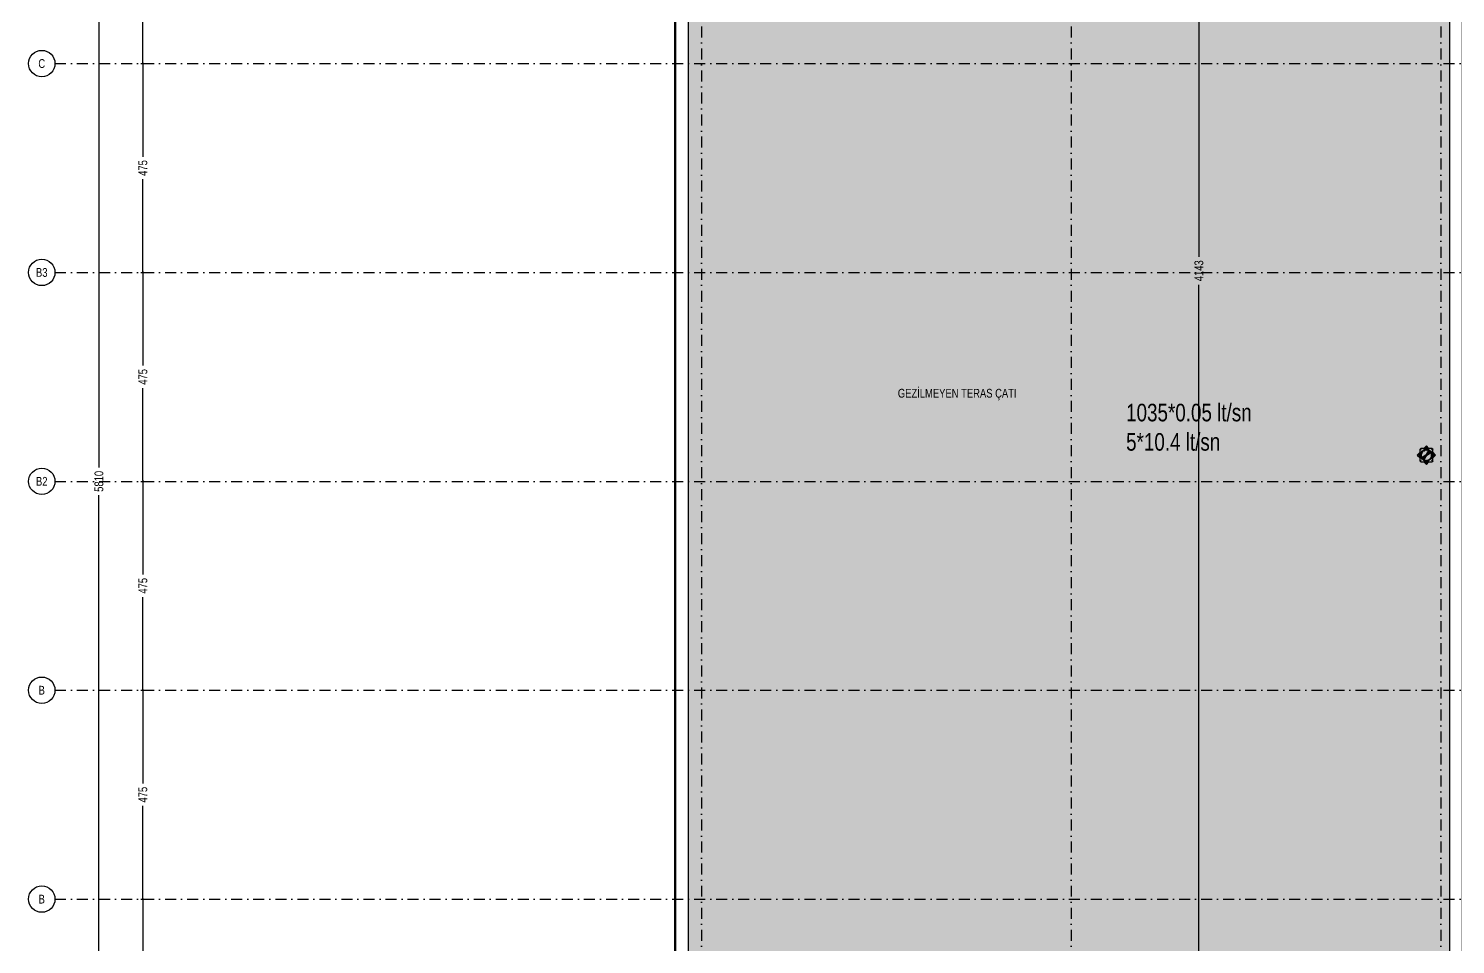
# Model space of a CAD drawing. Header units: centimetres. Extents: x 26569 to 160723, y -3143 to 14565.
# Drawn here: x 103285 to 106529, y 3361 to 5443 of the extents above; entities that cross this region are included whole.
import ezdxf
from ezdxf.enums import TextEntityAlignment as Align

# ---------------------------------------------------------------- set-up
doc = ezdxf.new("R2010")
doc.units = ezdxf.units.CM
doc.header["$LTSCALE"] = 100
doc.linetypes.add('DASHDOT2', pattern=[0.5, 0.25, -0.125, 0, -0.125])
for name, color, linetype in [('A-ANNO-DIMS', 187, 'Continuous'), ('A-ANNO-GRID', 155, 'DASHDOT2'), ('A-ANNO-TEXT', 50, 'Continuous'), ('A-HATCH', 253, 'Continuous'), ('A-ROOF-OTLN', 32, 'Continuous'), ('GEB-KONTUR-A', 5, 'Continuous')]:
    doc.layers.add(name, color=color, linetype=linetype)
doc.layers.add('Arbeitspunkt(DIN)', color=7, linetype='Continuous', lineweight=25)
doc.layers.add('GEB-ZONE', color=1, linetype='Continuous', lineweight=50)
for name, color, linetype, lineweight, true_color in [('GEB-ART-NR', 1, 'Continuous', 18, 0xff0000), ('GEB-BEZUG', 2, 'Continuous', 50, 0xffff00), ('GEB-TEXT', 5, 'Continuous', 18, 0x0000ff)]:
    doc.layers.add(name, color=color, linetype=linetype, lineweight=lineweight, true_color=true_color)
doc.styles.add('Fields_100', font='act_simplex.shx', dxfattribs={"width": 0.8, "height": 20})
doc.styles.get("Standard").update_dxf_attribs({"font": 'act_simplex.shx', "width": 0.8, "height": 18})
doc.dimstyles.new('FIELDS_100', dxfattribs={"dimscale": 0, "dimtxt": 20, "dimasz": 5, "dimexe": 5, "dimexo": 5, "dimgap": 5, "dimtad": 0, "dimdec": 0, "dimzin": 0, "dimdsep": 46, "dimtxsty": 'Fields_100', "dimblk": 'DOT', "dimcen": 0.09, "dimclrt": 50, "dimadec": 0, "dimazin": 0, "dimtfac": 1, "dimtdec": 0, "dimtix": 1, "dimtofl": 0, "dimtmove": 1, "dimatfit": 3, "dimfxl": 5, "dimfxlon": 1, "dimtolj": 1, "dimtzin": 0, "dimarcsym": 0})

# ---------------------------------------------------------------- blocks, each defined once
blk = doc.blocks.new('_Dot')
at = {"color": 0, "linetype": 'ByBlock', "lineweight": -2}
blk.add_line((-0.5, 0), (-1, 0), dxfattribs=at)
at = {"color": 0, "linetype": 'ByBlock', "const_width": 0.5}
blk.add_lwpolyline([(-0.25, 0, 1), (0.25, 0, 1)], format="xyb", close=True, dxfattribs=at)
blk = doc.blocks.new('*D778')
at = {"layer": 'A-ANNO-DIMS', "color": 0, "lineweight": -2, "transparency": 16777216}
for p, q in [((103540.4, 3463.6), (103550.4, 3463.6)), ((103545.4, 3458.6), (103545.4, 3251.7)), ((103545.4, 2993.6), (103545.4, 3200.5)), ((103540.4, 2988.6), (103550.4, 2988.6))]:
    blk.add_line(p, q, dxfattribs=at)
at = {"layer": 'DEFPOINTS', "color": 0, "transparency": 16777216}
for p in [(103345.4, 3463.6), (103545.4, 3463.6), (103345.4, 2988.6)]:
    blk.add_point(p, dxfattribs=at)
at = {"layer": 'A-ANNO-DIMS', "color": 0, "lineweight": -2, "transparency": 16777216, "xscale": 5, "yscale": 5, "zscale": 5}
for p, rotation in [((103545.4, 3463.6), 90), ((103545.4, 2988.6), 270)]:
    blk.add_blockref('_Dot', p, dxfattribs=dict(at, rotation=rotation))
at = {"layer": 'A-ANNO-DIMS', "color": 50, "transparency": 16777216, "insert": (103545.4, 3226.1), "char_height": 20, "attachment_point": 5, "rotation": 90, "style": 'Fields_100'}
blk.add_mtext('\\A1;475', dxfattribs=at)
blk = doc.blocks.new('*D779')
at = {"layer": 'A-ANNO-DIMS', "color": 0, "lineweight": -2, "transparency": 16777216}
for p, q in [((103540.4, 3938.6), (103550.4, 3938.6)), ((103545.4, 3933.6), (103545.4, 3726.7)), ((103545.4, 3468.6), (103545.4, 3675.5)), ((103540.4, 3463.6), (103550.4, 3463.6))]:
    blk.add_line(p, q, dxfattribs=at)
at = {"layer": 'DEFPOINTS', "color": 0, "transparency": 16777216}
for p in [(103345.4, 3938.6), (103545.4, 3938.6), (103345.4, 3463.6)]:
    blk.add_point(p, dxfattribs=at)
at = {"layer": 'A-ANNO-DIMS', "color": 0, "lineweight": -2, "transparency": 16777216, "xscale": 5, "yscale": 5, "zscale": 5}
for p, rotation in [((103545.4, 3938.6), 90), ((103545.4, 3463.6), 270)]:
    blk.add_blockref('_Dot', p, dxfattribs=dict(at, rotation=rotation))
at = {"layer": 'A-ANNO-DIMS', "color": 50, "transparency": 16777216, "insert": (103545.4, 3701.1), "char_height": 20, "attachment_point": 5, "rotation": 90, "style": 'Fields_100'}
blk.add_mtext('\\A1;475', dxfattribs=at)
blk = doc.blocks.new('*D780')
at = {"layer": 'A-ANNO-DIMS', "color": 0, "lineweight": -2, "transparency": 16777216}
for p, q in [((103540.4, 4413.6), (103550.4, 4413.6)), ((103545.4, 4408.6), (103545.4, 4201.7)), ((103545.4, 3943.6), (103545.4, 4150.5)), ((103540.4, 3938.6), (103550.4, 3938.6))]:
    blk.add_line(p, q, dxfattribs=at)
at = {"layer": 'DEFPOINTS', "color": 0, "transparency": 16777216}
for p in [(103345.4, 4413.6), (103545.4, 4413.6), (103345.4, 3938.6)]:
    blk.add_point(p, dxfattribs=at)
at = {"layer": 'A-ANNO-DIMS', "color": 0, "lineweight": -2, "transparency": 16777216, "xscale": 5, "yscale": 5, "zscale": 5}
for p, rotation in [((103545.4, 4413.6), 90), ((103545.4, 3938.6), 270)]:
    blk.add_blockref('_Dot', p, dxfattribs=dict(at, rotation=rotation))
at = {"layer": 'A-ANNO-DIMS', "color": 50, "transparency": 16777216, "insert": (103545.4, 4176.1), "char_height": 20, "attachment_point": 5, "rotation": 90, "style": 'Fields_100'}
blk.add_mtext('\\A1;475', dxfattribs=at)
blk = doc.blocks.new('*D781')
at = {"layer": 'A-ANNO-DIMS', "color": 0, "lineweight": -2, "transparency": 16777216}
for p, q in [((103540.4, 4888.6), (103550.4, 4888.6)), ((103545.4, 4883.6), (103545.4, 4676.7)), ((103545.4, 4418.6), (103545.4, 4625.5)), ((103540.4, 4413.6), (103550.4, 4413.6))]:
    blk.add_line(p, q, dxfattribs=at)
at = {"layer": 'DEFPOINTS', "color": 0, "transparency": 16777216}
for p in [(103345.4, 4888.6), (103545.4, 4888.6), (103345.4, 4413.6)]:
    blk.add_point(p, dxfattribs=at)
at = {"layer": 'A-ANNO-DIMS', "color": 0, "lineweight": -2, "transparency": 16777216, "xscale": 5, "yscale": 5, "zscale": 5}
for p, rotation in [((103545.4, 4888.6), 90), ((103545.4, 4413.6), 270)]:
    blk.add_blockref('_Dot', p, dxfattribs=dict(at, rotation=rotation))
at = {"layer": 'A-ANNO-DIMS', "color": 50, "transparency": 16777216, "insert": (103545.4, 4651.1), "char_height": 20, "attachment_point": 5, "rotation": 90, "style": 'Fields_100'}
blk.add_mtext('\\A1;475', dxfattribs=at)
blk = doc.blocks.new('*D782')
at = {"layer": 'A-ANNO-DIMS', "color": 0, "lineweight": -2, "transparency": 16777216}
for p, q in [((103540.4, 5363.6), (103550.4, 5363.6)), ((103545.4, 5358.6), (103545.4, 5151.7)), ((103545.4, 4893.6), (103545.4, 5100.5)), ((103540.4, 4888.6), (103550.4, 4888.6))]:
    blk.add_line(p, q, dxfattribs=at)
at = {"layer": 'DEFPOINTS', "color": 0, "transparency": 16777216}
for p in [(103345.4, 5363.6), (103545.4, 5363.6), (103345.4, 4888.6)]:
    blk.add_point(p, dxfattribs=at)
at = {"layer": 'A-ANNO-DIMS', "color": 0, "lineweight": -2, "transparency": 16777216, "xscale": 5, "yscale": 5, "zscale": 5}
for p, rotation in [((103545.4, 5363.6), 90), ((103545.4, 4888.6), 270)]:
    blk.add_blockref('_Dot', p, dxfattribs=dict(at, rotation=rotation))
at = {"layer": 'A-ANNO-DIMS', "color": 50, "transparency": 16777216, "insert": (103545.4, 5126.1), "char_height": 20, "attachment_point": 5, "rotation": 90, "style": 'Fields_100'}
blk.add_mtext('\\A1;475', dxfattribs=at)
blk = doc.blocks.new('*D783')
at = {"layer": 'A-ANNO-DIMS', "color": 0, "lineweight": -2, "transparency": 16777216}
for p, q in [((103540.4, 5838.6), (103550.4, 5838.6)), ((103545.4, 5833.6), (103545.4, 5626.7)), ((103545.4, 5368.6), (103545.4, 5575.5)), ((103540.4, 5363.6), (103550.4, 5363.6))]:
    blk.add_line(p, q, dxfattribs=at)
at = {"layer": 'DEFPOINTS', "color": 0, "transparency": 16777216}
for p in [(103345.4, 5838.6), (103545.4, 5838.6), (103345.4, 5363.6)]:
    blk.add_point(p, dxfattribs=at)
at = {"layer": 'A-ANNO-DIMS', "color": 0, "lineweight": -2, "transparency": 16777216, "xscale": 5, "yscale": 5, "zscale": 5}
for p, rotation in [((103545.4, 5838.6), 90), ((103545.4, 5363.6), 270)]:
    blk.add_blockref('_Dot', p, dxfattribs=dict(at, rotation=rotation))
at = {"layer": 'A-ANNO-DIMS', "color": 50, "transparency": 16777216, "insert": (103545.4, 5601.1), "char_height": 20, "attachment_point": 5, "rotation": 90, "style": 'Fields_100'}
blk.add_mtext('\\A1;475', dxfattribs=at)
blk = doc.blocks.new('*D772')
at = {"layer": 'A-ANNO-DIMS', "color": 0, "lineweight": -2, "transparency": 16777216}
for p, q in [((103450.4, 7318.6), (103440.4, 7318.6)), ((103445.4, 7313.6), (103445.4, 4445.3)), ((103445.4, 1513.6), (103445.4, 4382)), ((103450.4, 1508.6), (103440.4, 1508.6))]:
    blk.add_line(p, q, dxfattribs=at)
at = {"layer": 'DEFPOINTS', "color": 0, "transparency": 16777216}
for p in [(103445.4, 7318.6), (104755.3, 7318.6), (104755.3, 1508.6)]:
    blk.add_point(p, dxfattribs=at)
at = {"layer": 'A-ANNO-DIMS', "color": 0, "lineweight": -2, "transparency": 16777216, "xscale": 5, "yscale": 5, "zscale": 5}
for p, rotation in [((103445.4, 7318.6), 90), ((103445.4, 1508.6), 270)]:
    blk.add_blockref('_Dot', p, dxfattribs=dict(at, rotation=rotation))
at = {"layer": 'A-ANNO-DIMS', "color": 50, "transparency": 16777216, "insert": (103445.4, 4413.6), "char_height": 20, "attachment_point": 5, "rotation": 90, "style": 'Fields_100'}
blk.add_mtext('\\A1;5810', dxfattribs=at)
blk = doc.blocks.new('*D839')
at = {"layer": 'A-ANNO-DIMS', "color": 0, "lineweight": -2, "transparency": 16777216}
for p, q in [((105940.6, 6963.6), (105950.6, 6963.6)), ((105945.6, 6958.6), (105945.6, 4924)), ((105945.6, 2826.1), (105945.6, 4860.7)), ((105940.6, 2821.1), (105950.6, 2821.1))]:
    blk.add_line(p, q, dxfattribs=at)
at = {"layer": 'DEFPOINTS', "color": 0, "transparency": 16777216}
for p in [(105570.3, 6963.6), (105020.3, 2821.1), (105945.6, 2821.1)]:
    blk.add_point(p, dxfattribs=at)
at = {"layer": 'A-ANNO-DIMS', "color": 0, "lineweight": -2, "transparency": 16777216, "xscale": 5, "yscale": 5, "zscale": 5}
for p, rotation in [((105945.6, 6963.6), 90), ((105945.6, 2821.1), 270)]:
    blk.add_blockref('_Dot', p, dxfattribs=dict(at, rotation=rotation))
at = {"layer": 'A-ANNO-DIMS', "color": 50, "transparency": 16777216, "insert": (105945.6, 4892.4), "char_height": 20, "attachment_point": 5, "rotation": 90, "style": 'Fields_100'}
blk.add_mtext('\\A1;4143', dxfattribs=at)
blk = doc.blocks.new('Einfügepunkt')
at = {"layer": 'GEB-BEZUG'}
for p, q in [((-1, -1), (1, 1)), ((-1, 1), (1, -1))]:
    blk.add_line(p, q, dxfattribs=at)
blk = doc.blocks.new('105')
at = {"layer": 'Arbeitspunkt(DIN)', "ltscale": 25}
for q in [(-2, 0), (0, 2), (2, 0), (0, -2)]:
    blk.add_line((0, 0), q, dxfattribs=at)
at = {"layer": 'GEB-KONTUR-A', "ltscale": 25}
for p, q in [((-152, 57), (-209, 0)), ((-209, 0), (-152, -57)), ((-152, 57), (-150, 59)), ((-152, -57), (-152, 57)), ((-150, 130), (-130, 150)), ((-150, 130), (-150, -130)), ((-129, 2), (-131, 0)), ((-131, 0), (-129, -2)), ((-131, 0), (-123, 0)), ((130, 150), (-130, 150)), ((-129, 2), (-122, 2)), ((-124, 35), (-126, 34)), ((-126, 34), (-125, 32)), ((-126, 34), (-119, 32)), ((-125, 32), (-118, 30)), ((-124, 35), (-117, 33)), ((-123, 0), (-122, 2)), ((-122, -2), (-123, 0)), ((-122, 2), (-118, 2)), ((-119, 32), (-117, 33)), ((-118, 30), (-119, 32)), ((-114, 29), (-118, 30)), ((-117, 33), (-113, 32)), ((-105, 16), (-117, 17)), ((-117, 14), (-106, 12)), ((-111, 66), (-113, 65)), ((-113, 65), (-113, 63)), ((-113, 65), (-107, 62)), ((-113, 63), (-106, 59)), ((-111, 66), (-104, 62)), ((-110, 43), (-99, 39)), ((-98, 42), (-108, 47)), ((-107, 62), (-104, 62)), ((-106, 59), (-107, 62)), ((-103, 57), (-106, 59)), ((-106, 12), (-105, 16)), ((-104, 62), (-101, 61)), ((-99, 39), (-98, 42)), ((-95, 70), (-85, 63)), ((-83, 66), (-93, 73)), ((-92, 92), (-92, 90)), ((-90, 92), (-92, 92)), ((-92, 92), (-87, 87)), ((-92, 90), (-87, 85)), ((-90, 92), (-85, 87)), ((-87, 87), (-85, 87)), ((-87, 85), (-87, 87)), ((-85, 82), (-87, 85)), ((-85, 87), (-82, 85)), ((-85, 63), (-83, 66)), ((-73, 93), (-66, 83)), ((-63, 85), (-70, 95)), ((-65, 113), (-66, 111)), ((-66, 111), (-62, 104)), ((-66, 83), (-63, 85)), ((-65, 113), (-62, 107)), ((-63, 113), (-65, 113)), ((-63, 113), (-59, 106)), ((-62, 107), (-59, 106)), ((-62, 104), (-62, 107)), ((-61, 101), (-62, 104)), ((-59, 150), (-57, 152)), ((-59, 106), (-57, 103)), ((0, 209), (-57, 152)), ((-57, 152), (57, 152)), ((-47, 108), (-42, 98)), ((-39, 99), (-43, 110)), ((-42, 98), (-39, 99)), ((-34, 126), (-35, 124)), ((-35, 124), (-33, 117)), ((-34, 126), (-32, 119)), ((-32, 125), (-34, 126)), ((-33, 117), (-32, 119)), ((-32, 113), (-33, 117)), ((-6, 6), (-33, -12)), ((-33, -13), (-5, 5)), ((-32, 125), (-30, 118)), ((-32, 119), (-30, 118)), ((-30, 118), (-29, 114)), ((-26, -26), (0, 0)), ((-17, 117), (-16, 105)), ((-16, 105), (-12, 106)), ((-12, 106), (-14, 117)), ((18, 42), (-6, 6)), ((-6, 6), (-5, 5)), ((-5, 5), (18, 41)), ((-5, 5), (0, 0)), ((0, 131), (-2, 129)), ((-2, 129), (-2, 122)), ((-2, 122), (0, 123)), ((-2, 118), (-2, 122)), ((57, 152), (0, 209)), ((0, 131), (0, 123)), ((2, 129), (0, 131)), ((0, 123), (2, 122)), ((0, 0), (26, 26)), ((0, 0), (5, -5)), ((2, 129), (2, 122)), ((2, 122), (2, 118)), ((33, 13), (5, -5)), ((6, -6), (33, 12)), ((14, 117), (12, 106)), ((12, 106), (16, 105)), ((16, 105), (17, 117)), ((19, 43), (18, 42)), ((18, 42), (18, 41)), ((18, 42), (18, 42)), ((18, 41), (18, 42)), ((26, 26), (18, 42)), ((18, 41), (26, 26)), ((38, 73), (19, 43)), ((19, 43), (39, 72)), ((19, 42), (19, 43)), ((19, 43), (19, 42)), ((19, 43), (19, 43)), ((27, 27), (19, 43)), ((19, 42), (27, 27)), ((26, 26), (26, 26)), ((26, 26), (26, 26)), ((26, 26), (33, 13)), ((33, 13), (26, 26)), ((27, 27), (77, 77)), ((27, 27), (27, 27)), ((27, 27), (27, 27)), ((27, 27), (34, 14)), ((34, 14), (27, 27)), ((29, 114), (30, 118)), ((32, 125), (30, 118)), ((30, 118), (32, 119)), ((34, 126), (32, 119)), ((34, 126), (32, 125)), ((32, 119), (33, 117)), ((33, 117), (32, 113)), ((35, 124), (33, 117)), ((33, 12), (35, 13)), ((33, 13), (33, 13)), ((33, 12), (33, 13)), ((33, 13), (33, 12)), ((35, 124), (34, 126)), ((72, 39), (34, 14)), ((34, 14), (34, 14)), ((35, 13), (34, 14)), ((34, 14), (35, 13)), ((35, 13), (73, 38)), ((38, 73), (41, 77)), ((43, 110), (39, 99)), ((39, 99), (42, 98)), ((41, 77), (57, 103)), ((42, 98), (47, 108)), ((57, 152), (59, 150)), ((57, 103), (59, 105)), ((63, 113), (59, 105)), ((59, 105), (61, 106)), ((65, 113), (61, 106)), ((61, 106), (62, 103)), ((62, 103), (61, 101)), ((66, 111), (62, 103)), ((65, 113), (63, 113)), ((66, 111), (65, 113)), ((66, 98), (68, 99)), ((72, 93), (74, 95)), ((77, 41), (73, 38)), ((77, 92), (76, 91)), ((77, 77), (86, 86)), ((77, 41), (103, 57)), ((103, 58), (79, 43)), ((82, 85), (84, 86)), ((90, 92), (84, 86)), ((84, 86), (86, 86)), ((86, 84), (85, 82)), ((92, 92), (86, 86)), ((92, 90), (86, 84)), ((86, 86), (86, 84)), ((92, 92), (90, 92)), ((91, 76), (92, 77)), ((92, 90), (92, 92)), ((93, 72), (95, 74)), ((99, 68), (98, 66)), ((101, 61), (103, 62)), ((111, 66), (103, 62)), ((103, 62), (106, 61)), ((105, 60), (103, 58)), ((103, 57), (105, 59)), ((103, 58), (103, 57)), ((113, 63), (105, 59)), ((106, 61), (105, 60)), ((105, 59), (105, 60)), ((113, 65), (106, 61)), ((113, 65), (111, 66)), ((113, 63), (113, 65)), ((117, 33), (113, 32)), ((114, 29), (118, 30)), ((124, 35), (117, 33)), ((119, 32), (117, 33)), ((118, 30), (119, 32)), ((125, 32), (118, 30)), ((122, 2), (118, 2)), ((126, 34), (119, 32)), ((123, 0), (122, 2)), ((129, 2), (122, 2)), ((122, -2), (123, 0)), ((131, 0), (123, 0)), ((126, 34), (124, 35)), ((125, 32), (126, 34)), ((131, 0), (129, 2)), ((129, -2), (131, 0)), ((130, 150), (150, 130)), ((150, -130), (150, 130)), ((150, 59), (152, 57)), ((152, 57), (152, -57)), ((209, 0), (152, 57)), ((152, -57), (209, 0)), ((-150, -59), (-152, -57)), ((-130, -150), (-150, -130)), ((-130, -150), (130, -150)), ((-129, -2), (-122, -2)), ((-125, -32), (-126, -34)), ((-126, -34), (-119, -32)), ((-126, -34), (-124, -35)), ((-125, -32), (-118, -30)), ((-124, -35), (-117, -33)), ((-118, -2), (-122, -2)), ((-119, -32), (-118, -30)), ((-117, -33), (-119, -32)), ((-118, -30), (-114, -29)), ((-106, -12), (-117, -14)), ((-117, -17), (-105, -16)), ((-113, -32), (-117, -33)), ((-113, -63), (-105, -59)), ((-113, -65), (-106, -61)), ((-113, -63), (-113, -65)), ((-113, -65), (-111, -66)), ((-111, -66), (-103, -62)), ((-99, -39), (-110, -43)), ((-108, -47), (-98, -42)), ((-105, -16), (-106, -12)), ((-106, -61), (-105, -59)), ((-103, -62), (-106, -61)), ((-105, -59), (-103, -57)), ((-103, -57), (-77, -41)), ((-101, -61), (-103, -62)), ((-98, -42), (-99, -39)), ((-99, -68), (-98, -66)), ((-93, -72), (-95, -74)), ((-91, -76), (-92, -77)), ((-92, -90), (-86, -84)), ((-92, -92), (-86, -86)), ((-92, -90), (-92, -92)), ((-92, -92), (-90, -92)), ((-90, -92), (-84, -86)), ((-86, -86), (-77, -77)), ((-86, -84), (-85, -82)), ((-86, -86), (-86, -84)), ((-84, -86), (-86, -86)), ((-82, -85), (-84, -86)), ((-77, -77), (-27, -27)), ((-77, -41), (-73, -38)), ((-77, -92), (-76, -91)), ((-72, -93), (-74, -95)), ((-35, -13), (-73, -38)), ((-73, -39), (-34, -14)), ((-66, -98), (-68, -99)), ((-66, -111), (-62, -103)), ((-66, -111), (-65, -113)), ((-65, -113), (-61, -106)), ((-65, -113), (-63, -113)), ((-63, -113), (-59, -105)), ((-62, -103), (-61, -101)), ((-61, -106), (-62, -103)), ((-60, -105), (-61, -106)), ((-58, -103), (-60, -105)), ((-60, -105), (-59, -105)), ((-59, -105), (-57, -103)), ((-57, -152), (-59, -150)), ((-43, -79), (-58, -103)), ((-57, -103), (-58, -103)), ((-57, -103), (-41, -77)), ((57, -152), (-57, -152)), ((-57, -152), (0, -209)), ((-38, -73), (-41, -77)), ((-19, -43), (-39, -73)), ((-38, -73), (-19, -43)), ((-33, -12), (-35, -13)), ((-35, -13), (-34, -14)), ((-34, -14), (-35, -13)), ((-35, -124), (-33, -117)), ((-35, -124), (-34, -126)), ((-34, -14), (-34, -14)), ((-27, -27), (-34, -14)), ((-34, -14), (-27, -27)), ((-34, -126), (-32, -119)), ((-34, -126), (-32, -125)), ((-33, -13), (-33, -12)), ((-33, -12), (-33, -13)), ((-33, -13), (-33, -13)), ((-26, -26), (-33, -13)), ((-33, -13), (-26, -26)), ((-32, -113), (-33, -117)), ((-33, -117), (-32, -119)), ((-32, -119), (-30, -118)), ((-32, -125), (-30, -118)), ((-30, -118), (-29, -114)), ((-27, -27), (-27, -27)), ((-27, -27), (-19, -43)), ((-19, -42), (-27, -27)), ((-27, -27), (-27, -27)), ((-26, -26), (-26, -26)), ((-26, -26), (-18, -42)), ((-18, -41), (-26, -26)), ((-26, -26), (-26, -26)), ((-19, -43), (-18, -42)), ((-19, -42), (-19, -43)), ((-19, -43), (-19, -42)), ((-19, -43), (-19, -43)), ((5, -5), (-18, -41)), ((-18, -42), (6, -6)), ((-18, -42), (-18, -41)), ((-18, -41), (-18, -42)), ((-18, -42), (-18, -42)), ((-2, -118), (-2, -122)), ((-2, -122), (0, -123)), ((-2, -129), (-2, -122)), ((-2, -129), (0, -131)), ((0, -123), (2, -122)), ((0, -131), (0, -123)), ((0, -131), (2, -129)), ((0, -209), (57, -152)), ((2, -122), (2, -118)), ((2, -129), (2, -122)), ((6, -6), (5, -5)), ((29, -114), (30, -118)), ((30, -118), (32, -119)), ((32, -125), (30, -118)), ((33, -117), (32, -113)), ((32, -119), (33, -117)), ((34, -126), (32, -119)), ((32, -125), (34, -126)), ((35, -124), (33, -117)), ((34, -126), (35, -124)), ((57, -103), (59, -106)), ((59, -150), (57, -152)), ((59, -106), (62, -107)), ((63, -113), (59, -106)), ((62, -104), (61, -101)), ((62, -107), (62, -104)), ((66, -111), (62, -104)), ((65, -113), (62, -107)), ((63, -113), (65, -113)), ((65, -113), (66, -111)), ((82, -85), (85, -87)), ((87, -85), (85, -82)), ((85, -87), (87, -87)), ((90, -92), (85, -87)), ((87, -87), (87, -85)), ((92, -90), (87, -85)), ((92, -92), (87, -87)), ((90, -92), (92, -92)), ((92, -92), (92, -90)), ((101, -61), (104, -62)), ((106, -59), (103, -57)), ((104, -62), (107, -62)), ((111, -66), (104, -62)), ((107, -62), (106, -59)), ((113, -63), (106, -59)), ((113, -65), (107, -62)), ((111, -66), (113, -65)), ((113, -32), (117, -33)), ((113, -65), (113, -63)), ((118, -30), (114, -29)), ((117, -33), (119, -32)), ((124, -35), (117, -33)), ((118, -2), (122, -2)), ((119, -32), (118, -30)), ((125, -32), (118, -30)), ((126, -34), (119, -32)), ((129, -2), (122, -2)), ((124, -35), (126, -34)), ((126, -34), (125, -32)), ((150, -130), (130, -150)), ((152, -57), (150, -59))]:
    blk.add_line(p, q, dxfattribs=at)
for centre, radius in [((-177, 0), 4), ((0, 0), 131), ((-125, 125), 3), ((0, 177), 4), ((125, 125), 3), ((177, 0), 4), ((-125, -125), 3), ((0, -177), 4), ((125, -125), 3)]:
    blk.add_circle(centre, radius, dxfattribs=at)
for centre, radius, start, end in [((0, 0), 129, 165.8007, 179.1993), ((0, 0), 126, 165.8198, 179.1802), ((0, 0), 129, 150.8007, 164.1993), ((0, 0), 126, 150.8198, 164.1802), ((0, 0), 121, 165.8539, 179.1461), ((0, 0), 120, 165.8607, 179.1393), ((0, 0), 118, 165.8753, 179.1247), ((0, 0), 118, 171.6247, 173.3753), ((0, 0), 121, 150.8539, 164.1461), ((0, 0), 120, 150.8607, 164.1393), ((0, 0), 118, 150.8753, 164.1247), ((0, 0), 129, 135.8007, 149.1993), ((0, 0), 118, 156.6247, 158.3753), ((0, 0), 126, 135.8198, 149.1802), ((0, 0), 121, 135.8539, 149.1461), ((0, 0), 120, 135.8607, 149.1393), ((0, 0), 118, 135.8753, 149.1247), ((0, 0), 118, 141.6247, 143.3753), ((0, 0), 129, 120.8007, 134.1993), ((0, 0), 126, 120.8198, 134.1802), ((0, 0), 121, 120.8539, 134.1461), ((0, 0), 120, 120.8607, 134.1393), ((0, 0), 118, 120.8753, 134.1247), ((0, 0), 118, 126.6247, 128.3753), ((0, 0), 129, 105.8007, 119.1993), ((0, 0), 126, 105.8198, 119.1802), ((0, 0), 121, 105.8539, 119.1461), ((0, 0), 120, 105.8607, 119.1393), ((0, 0), 118, 105.8753, 119.1247), ((0, 0), 118, 111.6247, 113.3753), ((0, 0), 129, 90.8007, 104.1993), ((0, 0), 126, 90.8198, 104.1802), ((0, 0), 121, 90.8539, 104.1461), ((0, 0), 120, 90.8607, 104.1393), ((0, 0), 118, 90.8753, 104.1247), ((0, 0), 118, 96.6247, 98.3753), ((0, 0), 129, 75.8007, 89.1993), ((0, 0), 126, 75.8198, 89.1802), ((0, 0), 121, 75.8539, 89.1461), ((0, 0), 120, 75.8607, 89.1393), ((0, 0), 118, 75.8753, 89.1247), ((0, 0), 118, 81.6247, 83.3753), ((0, 0), 118, 60.8753, 74.1247), ((0, 0), 121, 60.8539, 74.1461), ((0, 0), 120, 60.8607, 74.1393), ((0, 0), 126, 60.8198, 74.1802), ((0, 0), 129, 60.8007, 74.1993), ((59, 59), 25.8, 45, 135.7807), ((0, 0), 118, 66.6247, 68.3753), ((0, 0), 118, 45.8753, 59.1247), ((0, 0), 121, 45.8539, 59.1461), ((0, 0), 120, 55.6693, 59.1393), ((0, 0), 126, 45.8198, 59.1802), ((0, 0), 129, 45.8007, 59.1993), ((0, 0), 120, 52.1808, 55.6693), ((0, 0), 120, 45.8607, 50.069), ((59, 59), 25.8, 321.1789, 45), ((59, 59), 25.8, 314.2193, 321.1789), ((0, 0), 118, 30.8753, 44.1247), ((0, 0), 120, 39.931, 44.1393), ((0, 0), 121, 30.8539, 44.1461), ((0, 0), 126, 30.8198, 44.1802), ((0, 0), 129, 30.8007, 44.1993), ((0, 0), 120, 34.3307, 37.8192), ((0, 0), 120, 30.8607, 34.3307), ((0, 0), 118, 15.8753, 29.1247), ((0, 0), 120, 15.8607, 29.1393), ((0, 0), 121, 15.8539, 29.1461), ((0, 0), 126, 15.8198, 29.1802), ((0, 0), 129, 15.8007, 29.1993), ((0, 0), 118, 0.8753, 14.1247), ((0, 0), 120, 0.8607, 14.1393), ((0, 0), 121, 0.8539, 14.1461), ((0, 0), 126, 0.8198, 14.1802), ((0, 0), 129, 0.8007, 14.1993), ((0, 0), 129, 180.8007, 194.1993), ((0, 0), 126, 180.8198, 194.1802), ((0, 0), 129, 195.8007, 209.1993), ((0, 0), 121, 180.8539, 194.1461), ((0, 0), 126, 195.8198, 209.1802), ((0, 0), 120, 180.8607, 194.1393), ((0, 0), 118, 180.8753, 194.1247), ((0, 0), 118, 186.6247, 188.3753), ((0, 0), 121, 195.8539, 209.1461), ((0, 0), 120, 195.8607, 209.1393), ((0, 0), 118, 195.8753, 209.1247), ((0, 0), 129, 210.8007, 224.1993), ((0, 0), 118, 201.6247, 203.3753), ((0, 0), 126, 210.8198, 224.1802), ((0, 0), 121, 210.8539, 224.1461), ((0, 0), 120, 210.8607, 214.3307), ((0, 0), 118, 210.8753, 224.1247), ((0, 0), 120, 214.3307, 217.8192), ((0, 0), 120, 219.931, 224.1393), ((0, 0), 129, 225.8007, 239.1993), ((0, 0), 126, 225.8198, 239.1802), ((-59, -59), 25.8, 134.2193, 225), ((0, 0), 120, 225.8607, 230.069), ((0, 0), 121, 225.8539, 239.1461), ((0, 0), 118, 225.8753, 239.1247), ((-59, -59), 25.8, 225, 308.8211), ((0, 0), 120, 232.1808, 235.6693), ((0, 0), 120, 235.6693, 239.1393), ((0, 0), 129, 240.8007, 254.1993), ((0, 0), 126, 240.8198, 254.1802), ((0, 0), 121, 240.8539, 254.1461), ((0, 0), 120, 240.8607, 254.1393), ((0, 0), 118, 240.8753, 254.1247), ((-59, -59), 25.8, 308.8211, 315.7807), ((0, 0), 129, 255.8007, 269.1993), ((0, 0), 126, 255.8198, 269.1802), ((0, 0), 121, 255.8539, 269.1461), ((0, 0), 118, 255.8753, 269.1247), ((0, 0), 120, 255.8607, 269.1393), ((0, 0), 118, 270.8753, 284.1247), ((0, 0), 120, 270.8607, 284.1393), ((0, 0), 121, 270.8539, 284.1461), ((0, 0), 126, 270.8198, 284.1802), ((0, 0), 129, 270.8007, 284.1993), ((0, 0), 118, 285.8753, 299.1247), ((0, 0), 120, 285.8607, 299.1393), ((0, 0), 121, 285.8539, 299.1461), ((0, 0), 126, 285.8198, 299.1802), ((0, 0), 129, 285.8007, 299.1993), ((0, 0), 118, 300.8753, 314.1247), ((0, 0), 120, 300.8607, 314.1393), ((0, 0), 121, 300.8539, 314.1461), ((0, 0), 126, 300.8198, 314.1802), ((0, 0), 129, 300.8007, 314.1993), ((0, 0), 118, 315.8753, 329.1247), ((0, 0), 120, 315.8607, 329.1393), ((0, 0), 121, 315.8539, 329.1461), ((0, 0), 126, 315.8198, 329.1802), ((0, 0), 129, 315.8007, 329.1993), ((0, 0), 118, 330.8753, 344.1247), ((0, 0), 120, 330.8607, 344.1393), ((0, 0), 121, 330.8539, 344.1461), ((0, 0), 126, 330.8198, 344.1802), ((0, 0), 129, 330.8007, 344.1993), ((0, 0), 118, 345.8753, 359.1247), ((0, 0), 120, 345.8607, 359.1393), ((0, 0), 121, 345.8539, 359.1461), ((0, 0), 126, 345.8198, 359.1802), ((0, 0), 129, 345.8007, 359.1993)]:
    blk.add_arc(centre, radius, start, end, dxfattribs=at)
for points, knots in [([(77, 77), (76, 78), (75, 79), (71, 82), (68, 83), (62, 84), (59, 85), (56, 84), (54, 84), (52, 83), (47, 82), (46, 81), (43, 79), (41, 77), (39, 75), (39, 74), (38, 73)], [-0.783062, -0.783062, -0.783062, -0.783062, -0.634163, -0.634163, -0.192454, -0.192454, 0.106051, 0.106051, 0.106051, 0.404556, 0.404556, 0.625445, 0.625445, 0.846335, 0.846335, 0.994853, 0.994853, 0.994853, 0.994853]), ([(38, 73), (38, 73), (38, 73), (38, 73), (38, 73), (38, 73)], [0.994853329, 0.994853329, 0.994853329, 0.994853329, 0.995833954, 0.995833954, 0.996814579, 0.996814579, 0.996814579, 0.996814579]), ([(39, 73), (39, 74), (40, 75), (42, 77), (43, 78), (46, 80), (48, 81), (52, 83), (54, 83), (57, 84), (59, 84), (61, 84), (67, 83), (71, 81), (75, 78), (76, 77), (77, 77)], [-0.994853, -0.994853, -0.994853, -0.994853, -0.846335, -0.846335, -0.625445, -0.625445, -0.404556, -0.404556, -0.106051, -0.106051, -0.106051, 0.192454, 0.192454, 0.634163, 0.634163, 0.784802, 0.784802, 0.784802, 0.784802]), ([(39, 72), (39, 72), (39, 72), (39, 73), (39, 73), (39, 73)], [-0.996814579, -0.996814579, -0.996814579, -0.996814579, -0.995833954, -0.995833954, -0.994853329, -0.994853329, -0.994853329, -0.994853329]), ([(77, 77), (77, 76), (78, 75), (80, 72), (81, 71), (82, 67), (83, 66), (84, 61), (84, 59), (84, 57), (83, 54), (83, 52), (80, 46), (78, 43), (75, 40), (74, 39), (73, 39)], [2.356791, 2.356791, 2.356791, 2.356791, 2.50743, 2.50743, 2.728284, 2.728284, 2.949139, 2.949139, 3.247644, 3.247644, 3.247644, 3.546149, 3.546149, 3.987927, 3.987927, 4.136446, 4.136446, 4.136446, 4.136446]), ([(73, 38), (74, 39), (75, 39), (79, 43), (81, 46), (83, 52), (84, 54), (84, 56), (85, 59), (84, 62), (84, 66), (83, 68), (82, 71), (81, 73), (79, 75), (78, 76), (77, 77)], [-4.136446, -4.136446, -4.136446, -4.136446, -3.987927, -3.987927, -3.546149, -3.546149, -3.247644, -3.247644, -3.247644, -2.949139, -2.949139, -2.728284, -2.728284, -2.50743, -2.50743, -2.358531, -2.358531, -2.358531, -2.358531]), ([(77, 77), (77, 77), (77, 77), (77, 77), (77, 77), (77, 77)], [-0.1161431, -0.1161431, -0.1161431, -0.1161431, -0.0580714, -0.0580714, 0, 0, 0, 0]), ([(-73, -38), (-74, -39), (-75, -39), (-79, -43), (-81, -46), (-83, -52), (-84, -54), (-84, -56), (-85, -59), (-84, -62), (-84, -66), (-83, -68), (-82, -71), (-81, -73), (-79, -75), (-78, -76), (-77, -77)], [-4.136446, -4.136446, -4.136446, -4.136446, -3.987927, -3.987927, -3.546149, -3.546149, -3.247644, -3.247644, -3.247644, -2.949139, -2.949139, -2.728284, -2.728284, -2.50743, -2.50743, -2.358531, -2.358531, -2.358531, -2.358531]), ([(-77, -77), (-77, -76), (-78, -75), (-80, -72), (-81, -71), (-82, -67), (-83, -66), (-84, -61), (-84, -59), (-84, -57), (-83, -54), (-83, -52), (-80, -46), (-78, -43), (-75, -40), (-74, -39), (-73, -39)], [2.356791, 2.356791, 2.356791, 2.356791, 2.50743, 2.50743, 2.728284, 2.728284, 2.949139, 2.949139, 3.247644, 3.247644, 3.247644, 3.546149, 3.546149, 3.987927, 3.987927, 4.136446, 4.136446, 4.136446, 4.136446]), ([(-77, -77), (-76, -78), (-75, -79), (-71, -82), (-68, -83), (-62, -84), (-59, -85), (-56, -84), (-54, -84), (-52, -83), (-47, -82), (-46, -81), (-43, -79), (-41, -77), (-39, -75), (-39, -74), (-38, -73)], [-0.783062, -0.783062, -0.783062, -0.783062, -0.634163, -0.634163, -0.192454, -0.192454, 0.106051, 0.106051, 0.106051, 0.404556, 0.404556, 0.625445, 0.625445, 0.846335, 0.846335, 0.994853, 0.994853, 0.994853, 0.994853]), ([(-39, -73), (-39, -74), (-40, -75), (-42, -77), (-43, -78), (-46, -80), (-48, -81), (-52, -83), (-54, -83), (-57, -84), (-59, -84), (-61, -84), (-67, -83), (-71, -81), (-75, -78), (-76, -77), (-77, -77)], [-0.994853, -0.994853, -0.994853, -0.994853, -0.846335, -0.846335, -0.625445, -0.625445, -0.404556, -0.404556, -0.106051, -0.106051, -0.106051, 0.192454, 0.192454, 0.634163, 0.634163, 0.784802, 0.784802, 0.784802, 0.784802]), ([(-77, -77), (-77, -77), (-77, -77), (-77, -77), (-77, -77), (-77, -77)], [0, 0, 0, 0, 0.0580714, 0.0580714, 0.1161431, 0.1161431, 0.1161431, 0.1161431]), ([(-39, -73), (-39, -73), (-39, -73), (-39, -73), (-39, -73), (-39, -73)], [-0.996814579, -0.996814579, -0.996814579, -0.996814579, -0.995833954, -0.995833954, -0.994853329, -0.994853329, -0.994853329, -0.994853329]), ([(-38, -73), (-38, -73), (-38, -73), (-38, -73), (-38, -73), (-38, -73)], [0.994853329, 0.994853329, 0.994853329, 0.994853329, 0.995833954, 0.995833954, 0.996814579, 0.996814579, 0.996814579, 0.996814579])]:
    blk.add_open_spline(points, degree=3, knots=knots, dxfattribs=at)
for points in [[(73, 39), (73, 39), (72, 39), (72, 39)], [(73, 38), (73, 38), (73, 38), (73, 38)], [(-73, -38), (-73, -38), (-73, -38), (-73, -38)], [(-73, -39), (-73, -39), (-73, -39), (-73, -39)]]:
    blk.add_open_spline(points, degree=3, dxfattribs=at)
at = {"ltscale": 25}
blk.add_blockref('Einfügepunkt', (0, 0), dxfattribs=at)
at = {"layer": 'GEB-ART-NR'}
blk.add_text('GEB-ART-NR 359.105', height=3.5, dxfattribs=at).set_placement((1, -225), align=Align.CENTER)
at = {"layer": 'GEB-TEXT'}
for s, p in [('PLU DwEinl DAF d56 12L/s', (0, -219)), ('Geberit', (0, -214))]:
    blk.add_text(s, height=3.5, dxfattribs=at).set_placement(p, align=Align.CENTER)

msp = doc.modelspace()

# ---------------------------------------------------------------- hatches: boundary and pattern name
at = {"layer": 'A-HATCH', "true_color": 0xf2f2f2}
h = msp.add_hatch(color=7, dxfattribs=at)
h.dxf.hatch_style = 1
h.paths.add_polyline_path([(105430.26, 7103.62), (105570.26, 7103.62), (105570.26, 6963.62), (105430.26, 6963.62)])
h.paths.add_polyline_path([(105020.26, 2821.12), (105020.26, 2681.12), (104880.26, 2681.12), (104880.26, 2821.12)])
h.paths.add_polyline_path([(104785.26, 1538.62), (106515.26, 1538.62), (106515.26, 7288.62), (104785.26, 7288.62)])

# ---------------------------------------------------------------- linework, layer by layer
at = {"layer": 'A-ANNO-GRID'}
for p, q in [((104815.26, 8203.62), (104815.26, 1408.62)), ((105655.26, 8203.62), (105655.26, 1408.62)), ((106495.26, 8203.62), (106495.26, 1408.62)), ((103345.42, 5363.62), (125150.26, 5363.62)), ((103345.42, 4888.62), (125150.26, 4888.62)), ((103345.42, 4413.62), (125150.26, 4413.62)), ((103345.42, 3463.62), (125150.26, 3463.62))]:
    msp.add_line(p, q, dxfattribs=at)
msp.add_lwpolyline([(103345.42, 3938.62), (125150.26, 3938.62)], dxfattribs=at)
at = {"layer": 'A-ANNO-GRID', "linetype": 'Continuous', "ltscale": 10}
for centre in [(103315.42, 5363.62), (103315.42, 4888.62), (103315.42, 4413.62), (103315.42, 3938.62), (103315.42, 3463.62)]:
    msp.add_circle(centre, 30, dxfattribs=at)
at = {"layer": 'A-ROOF-OTLN'}
msp.add_line((106515.26, 7288.62), (106515.26, 1538.62), dxfattribs=at)
for points in [[(104755.26, 7318.62), (124660.26, 7318.62), (124660.26, 1508.62), (104755.26, 1508.62)], [(104785.26, 7288.62), (124630.26, 7288.62), (124630.26, 1538.62), (104785.26, 1538.62)]]:
    msp.add_lwpolyline(points, close=True, dxfattribs=at)
at = {"layer": 'GEB-ZONE'}
msp.add_lwpolyline([(104755.26, 7318.62), (106545.26, 7318.62), (106545.26, 1538.62), (104755.26, 1538.62)], close=True, dxfattribs=at)

# ---------------------------------------------------------------- block references
at = {"layer": 'GEB-KONTUR-A', "xscale": 0.1, "yscale": 0.1, "zscale": 0.1}
msp.add_blockref('105', (106462.57, 4473.15), dxfattribs=at)

# ---------------------------------------------------------------- texts
at = {"layer": 'A-ANNO-GRID', "color": 50, "style": 'Fields_100', "width": 0.8}
for s, p in [('C', (103315.42, 5363.62)), ('B3', (103315.42, 4888.62)), ('B2', (103315.42, 4413.62)), ('B', (103315.42, 3938.62)), ('B', (103315.42, 3463.62))]:
    msp.add_text(s, height=20, rotation=359.92667, dxfattribs=at).set_placement(p, align=Align.MIDDLE_CENTER)
at = {"layer": 'A-ANNO-TEXT', "insert": (105396.16, 4597.79), "char_height": 20, "attachment_point": 8, "style": 'Fields_100'}
msp.add_mtext_dynamic_manual_height_columns('GEZİLMEYEN TERAS ÇATI', width=510.6266, gutter_width=100, heights=[0], dxfattribs=at)
at = {"layer": 'GEB-TEXT', "insert": (105780, 4590), "char_height": 40, "attachment_point": 1, "style": 'Fields_100'}
msp.add_mtext_dynamic_manual_height_columns('1035*0.05 lt/sn\\P5*10.4 lt/sn', width=2600, gutter_width=200, heights=[0], dxfattribs=at)

# ---------------------------------------------------------------- dimensions: what is measured, and where the dimension line sits
at = {"layer": 'A-ANNO-DIMS'}
for base, p1, p2, picture, middle in [((103445.42, 7318.62), (104755.26, 1508.62), (104755.26, 7318.62), '*D772', (103445.42, 4413.62)), ((105945.63899979, 2821.11785125), (105570.2640845, 6963.61785125), (105020.2640845, 2821.11785125), '*D839', (105945.63899979, 4892.36785125)), ((103545.42, 5838.62), (103345.42, 5363.62), (103345.42, 5838.62), '*D783', (103545.42, 5601.12)), ((103545.42, 5363.62), (103345.42, 4888.62), (103345.42, 5363.62), '*D782', (103545.42, 5126.12)), ((103545.42, 4888.62), (103345.42, 4413.62), (103345.42, 4888.62), '*D781', (103545.42, 4651.12)), ((103545.42, 4413.62), (103345.42, 3938.62), (103345.42, 4413.62), '*D780', (103545.42, 4176.12)), ((103545.42, 3938.62), (103345.42, 3463.62), (103345.42, 3938.62), '*D779', (103545.42, 3701.12)), ((103545.42, 3463.62), (103345.42, 2988.62), (103345.42, 3463.62), '*D778', (103545.42, 3226.12))]:
    dim = msp.add_linear_dim(base=base, p1=p1, p2=p2, angle=90, dimstyle='FIELDS_100', override={"dimscale": 1}, dxfattribs=at)
    dim.commit()
    dim.dimension.update_dxf_attribs({"geometry": picture, "text_midpoint": middle})

doc.saveas('drawing.dxf')
